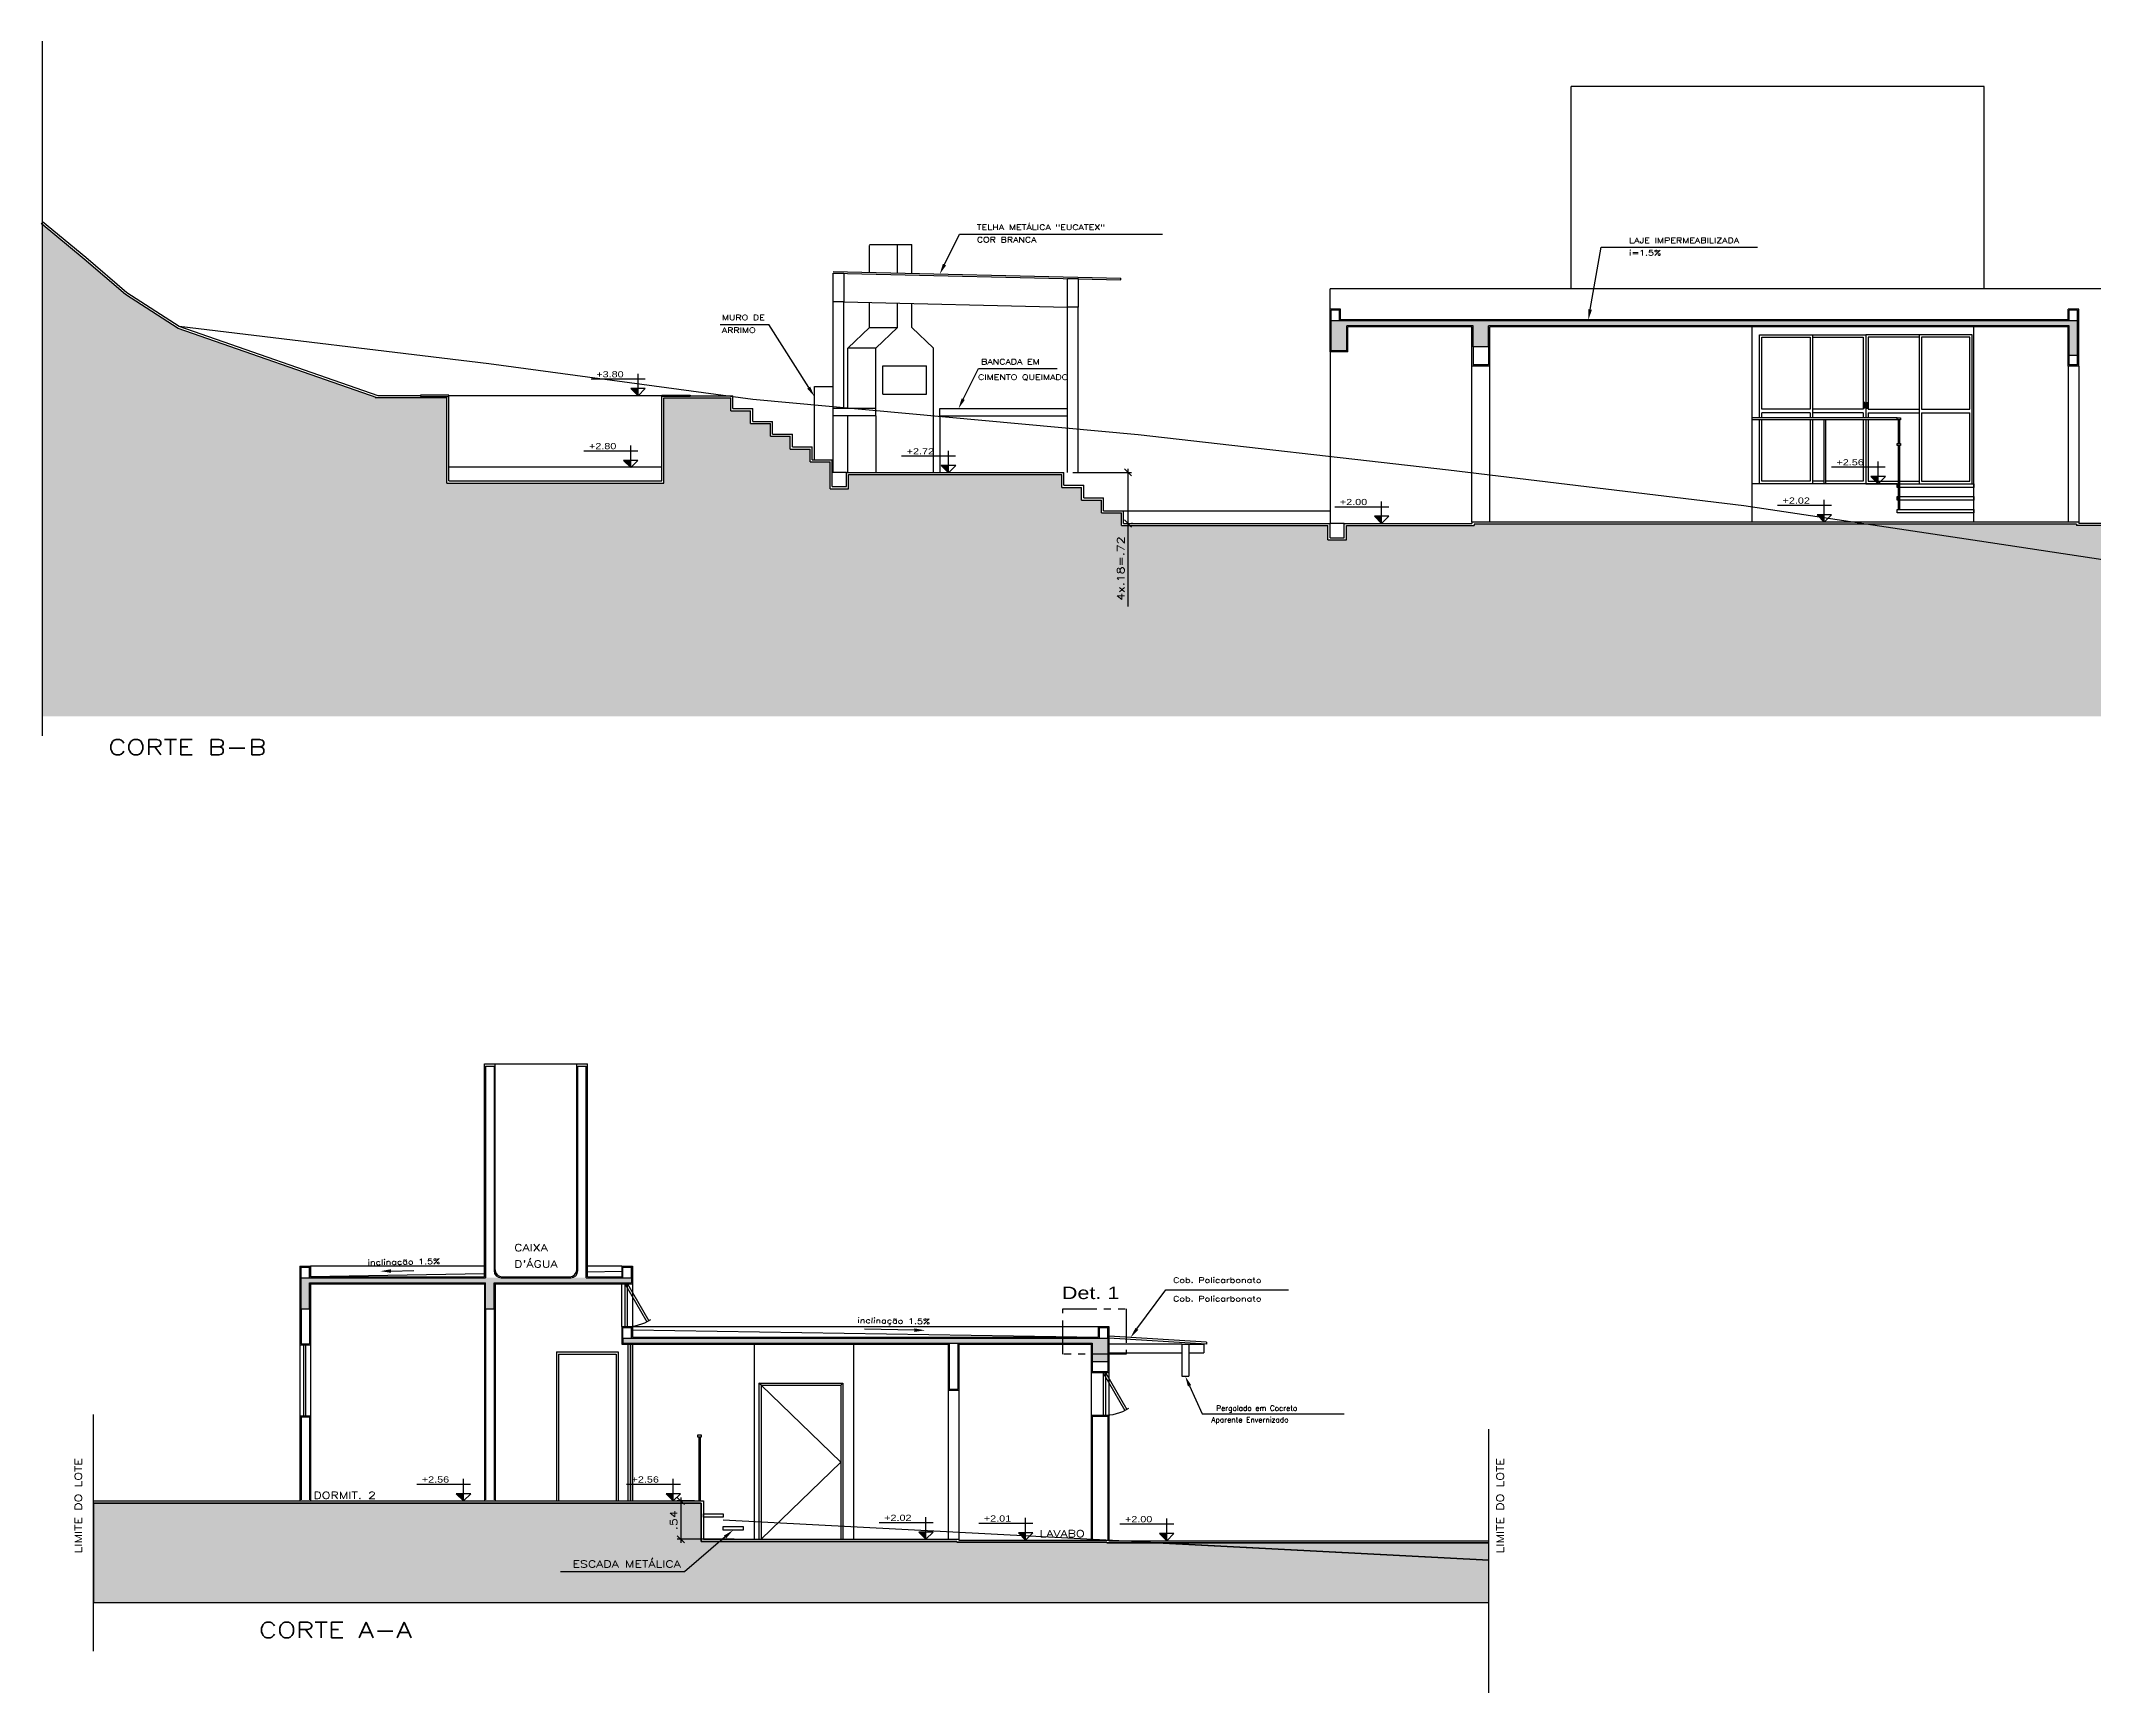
# Model space of a CAD drawing. Extents: x 285 to 405, y 94 to 191.
# Drawn here: x 361.72 to 390.66, y 167.93 to 191.21 of the extents above; entities that cross this region are included whole.
import ezdxf

# ---------------------------------------------------------------- set-up
doc = ezdxf.new("R2010")
doc.units = 0
doc.linetypes.add('HIDDEN', pattern=[9.525, 6.35, -3.175])
doc.linetypes.add('PHANTOM2', pattern=[31.75, 15.875, -3.175, 3.175, -3.175, 3.175, -3.175])
doc.layers.get('0').update_dxf_attribs({"linetype": 'CONTINUOUS'})
doc.layers.get('DEFPOINTS').update_dxf_attribs({"linetype": 'CONTINUOUS'})
for name, color, linetype in [('01', 1, 'CONTINUOUS'), ('A-ALVENA', 4, 'CONTINUOUS'), ('A-CURVA', 11, 'CONTINUOUS'), ('A-LINE-10', 1, 'CONTINUOUS'), ('A-LINE-20', 2, 'CONTINUOUS'), ('A-LINE-50', 5, 'CONTINUOUS'), ('A-REVEST', 25, 'CONTINUOUS'), ('C-LINE-10', 1, 'CONTINUOUS'), ('C-VIGA', 5, 'CONTINUOUS'), ('COTAS', 3, 'CONTINUOUS'), ('G-HAT-10', 101, 'CONTINUOUS'), ('G-HAT-20', 232, 'CONTINUOUS'), ('T-TEXT-20', 2, 'CONTINUOUS'), ('T-TEXT-30', 3, 'CONTINUOUS'), ('T-TEXT-50', 5, 'CONTINUOUS'), ('T-TEXT-60', 6, 'CONTINUOUS')]:
    doc.layers.add(name, color=color, linetype=linetype)
doc.styles.add('50-175', font='romans.shx', dxfattribs={"width": 1.3, "height": 0.21875})
doc.styles.add('50-60', font='romans.shx', dxfattribs={"height": 0.075})
doc.styles.add('50-80', font='romans.shx', dxfattribs={"width": 1.3, "height": 0.1})
doc.styles.add('50-EIXOS', font='', dxfattribs={"width": 1.3, "height": 0.175})
doc.styles.add('80', font='BRASIL.SHX', dxfattribs={"width": 1.3, "height": 0.0875})
doc.styles.get('50-EIXOS').set_extended_font_data('Bodoni Bd BT')
doc.dimstyles.new('50-80', dxfattribs={"dimscale": 0.5, "dimtxt": 1, "dimasz": 0.2, "dimexe": 0.1, "dimexo": 0.25, "dimgap": 0.1, "dimtad": 1, "dimdec": 1, "dimlfac": 100, "dimzin": 13, "dimdsep": 46, "dimtxsty": '50-80', "dimblk1": 'OBLIQUE', "dimblk2": 'OBLIQUE', "dimsah": 1, "dimcen": 0.2, "dimdle": 0.1, "dimclrd": 150, "dimclre": 1, "dimclrt": 256, "dimadec": 0, "dimazin": 0, "dimtfac": 1, "dimtdec": 4, "dimtmove": 2, "dimatfit": 3, "dimldrblk": 'OBLIQUE', "dimfxl": 1, "dimtolj": 1, "dimtzin": 0, "dimarcsym": 0})

# ---------------------------------------------------------------- blocks, each defined once
blk = doc.blocks.new('NIVEL-C')
at = {"color": 1}
for p, q in [((0, 0), (0, 0.312)), ((-0.102, 0.102), (0.102, 0.102)), ((0, 0), (-0.102, 0.102)), ((-0.1, 0.233), (0.659, 0.233)), ((0, 0), (0.102, 0.102))]:
    blk.add_line(p, q, dxfattribs=at)
blk.add_solid([(0, 0.102), (0, 0), (0, 0.102), (0.102, 0.102)], dxfattribs=at)
at = {"color": 2, "style": '80', "width": 1.3}
blk.add_attdef('NIVEL', (0.1, 0.259), '', height=0.0875, dxfattribs=at)
blk = doc.blocks.new('_OBLIQUE')
at = {"color": 0, "linetype": 'ByBlock'}
blk.add_line((-0.5, -0.5), (0.5, 0.5), dxfattribs=at)
blk = doc.blocks.new('*D16')
at = {"layer": 'COTAS', "color": 1, "lineweight": -2}
for p, q in [((370.923, 170.634), (370.68, 170.634)), ((371.483, 170.094), (370.68, 170.094))]:
    blk.add_line(p, q, dxfattribs=at)
at = {"layer": 'COTAS', "color": 150, "lineweight": -2}
blk.add_line((370.73, 170.684), (370.73, 170.044), dxfattribs=at)
at = {"layer": 'DEFPOINTS', "color": 0}
for p in [(371.048, 170.634), (370.73, 170.094), (371.608, 170.094)]:
    blk.add_point(p, dxfattribs=at)
at = {"layer": 'COTAS', "color": 150, "lineweight": -2, "xscale": 0.1, "yscale": 0.1, "zscale": 0.1}
for p, rotation in [((370.73, 170.634), 90), ((370.73, 170.094), 270)]:
    blk.add_blockref('_OBLIQUE', p, dxfattribs=dict(at, rotation=rotation))
at = {"layer": 'COTAS', "insert": (370.63, 170.364), "char_height": 0.1, "attachment_point": 5, "rotation": 90, "style": '50-80'}
blk.add_mtext('\\A1;.54', dxfattribs=at)
blk = doc.blocks.new('*D17')
at = {"layer": 'COTAS', "color": 1, "lineweight": -2}
for p, q in [((376.253, 185.13), (377.08, 185.13)), ((377.093, 184.41), (377.08, 184.41))]:
    blk.add_line(p, q, dxfattribs=at)
at = {"layer": 'COTAS', "color": 150, "lineweight": -2}
for p, q in [((377.03, 185.18), (377.03, 184.41)), ((377.03, 184.41), (377.03, 183.238))]:
    blk.add_line(p, q, dxfattribs=at)
at = {"layer": 'DEFPOINTS', "color": 0}
for p in [(376.128, 185.13), (376.968, 184.41), (377.03, 184.41)]:
    blk.add_point(p, dxfattribs=at)
at = {"layer": 'COTAS', "color": 150, "lineweight": -2, "xscale": 0.1, "yscale": 0.1, "zscale": 0.1}
for p, rotation in [((377.03, 185.13), 90), ((377.03, 184.41), 270)]:
    blk.add_blockref('_OBLIQUE', p, dxfattribs=dict(at, rotation=rotation))
at = {"layer": 'COTAS', "insert": (376.93, 183.774), "char_height": 0.1, "attachment_point": 5, "rotation": 90, "style": '50-80'}
blk.add_mtext('\\A1;4x.18=.72', dxfattribs=at)

msp = doc.modelspace()

# ---------------------------------------------------------------- hatches: boundary and pattern name
at = {"layer": 'G-HAT-10'}
h = msp.add_hatch(color=256, dxfattribs=at)
h.paths.add_polyline_path([(390.2934, 187.1946), (390.2934, 186.7796), (390.4134, 186.7796), (390.4134, 187.2646), (386.1786, 187.2646), (386.4279, 187.1946)])
h.paths.add_polyline_path([(386.4279, 187.1946), (386.1786, 187.2646), (379.8934, 187.2646), (379.8934, 186.8446), (380.1134, 186.8446), (380.1134, 187.1946), (381.8934, 187.1946), (381.8934, 186.8996), (382.1134, 186.8996), (382.1134, 187.1946)])
for points in [[(365.4981, 173.7088), (367.9781, 173.7088), (367.9781, 173.3438), (368.0981, 173.3438), (368.0981, 173.7088), (370.0331, 173.7088), (370.0331, 173.7788), (365.3781, 173.7788), (365.3781, 173.3438), (365.4981, 173.3438)], [(376.7481, 172.9288), (369.9131, 172.9288), (369.9131, 172.8588), (376.5281, 172.8588), (376.5281, 172.5988), (376.7481, 172.5988)]]:
    msp.add_hatch(color=256, dxfattribs=at).paths.add_polyline_path(points)
at = {"layer": 'G-HAT-20'}
h = msp.add_hatch(color=256, dxfattribs=at)
h.paths.add_polyline_path([(389.0324, 184.1596), (387.4385, 184.3996), (381.9084, 184.3996), (381.9084, 184.3796), (380.1084, 184.3796), (380.1084, 184.1796), (379.8484, 184.1796), (379.8484, 184.3796), (376.9384, 184.3796), (376.9384, 184.5596), (376.6584, 184.5596), (376.6584, 184.7396), (376.3784, 184.7396), (376.3784, 184.9196), (376.0984, 184.9196), (376.0984, 185.0996), (373.093, 185.0996), (373.093, 184.8996), (372.833, 184.8996), (372.833, 185.2796), (372.553, 185.2796), (372.553, 185.4596), (372.273, 185.4596), (372.273, 185.6396), (371.993, 185.6396), (371.993, 185.8196), (371.713, 185.8196), (371.713, 185.9996), (371.433, 185.9996), (371.433, 186.1796), (370.493, 186.1796), (370.493, 184.9796), (367.433, 184.9796), (367.433, 186.1796), (366.4579, 186.1796), (363.6481, 187.1597), (362.9058, 187.6355), (362.3244, 188.1366), (361.7342, 188.6208), (361.7342, 181.6937), (405.2996, 181.6937), (405.2996, 182.0989), (400.9217, 182.3796), (395.9184, 182.3796), (395.9184, 183.0156), (395.1228, 183.1596), (392.3494, 183.6596)])
h.paths.add_polyline_path([(395.9184, 184.3796), (390.3984, 184.3796), (390.3984, 184.3996), (387.4385, 184.3996), (389.0324, 184.1596), (392.3494, 183.6596), (395.1228, 183.1596), (395.9184, 183.0156)], flags=17)
h.paths.add_polyline_path([(376.855, 183.2627), (376.855, 184.2846), (377.005, 184.2846), (377.005, 183.2627)], flags=24)
h = msp.add_hatch(color=256, dxfattribs=at)
h.paths.add_polyline_path([(362.4523, 170.6038), (362.4523, 169.2012), (382.114, 169.2012), (382.114, 169.7988), (377.4369, 170.0438), (376.7331, 170.0438), (376.7331, 170.0538), (374.6181, 170.0538), (374.6181, 170.0638), (371.0181, 170.0638), (371.0181, 170.6038)])
h.paths.add_polyline_path([(377.4369, 170.0438), (382.114, 169.7988), (382.114, 170.0438)])

# ---------------------------------------------------------------- linework, layer by layer
at = {"color": 1}
for p, q in [((374.4457, 188.0591), (374.6592, 188.4884)), ((374.6592, 188.4884), (377.5185, 188.4884)), ((383.5448, 187.4273), (383.698, 188.3031)), ((383.698, 188.3031), (385.9034, 188.3031)), ((371.2867, 187.2135), (371.9701, 187.2135)), ((374.7103, 186.1639), (374.9238, 186.5932)), ((374.9238, 186.5932), (376.0327, 186.5932))]:
    msp.add_line(p, q, dxfattribs=at)
for points in [[(374.4681, 188.0479), (374.4233, 188.0702), (374.3789, 187.9248)], [(383.5695, 187.423), (383.5202, 187.4316), (383.519, 187.2796)], [(374.7327, 186.1527), (374.6879, 186.175), (374.6435, 186.0296)]]:
    msp.add_solid(points, dxfattribs=at)
at = {"layer": '01', "color": 2}
for p, q in [((387.395, 186.1143), (387.395, 186.0343)), ((387.415, 186.1143), (387.395, 186.1143)), ((387.415, 186.1143), (387.415, 186.0343)), ((387.4323, 186.1143), (387.4523, 186.1143)), ((387.4323, 186.1143), (387.4323, 186.0343)), ((387.4523, 186.1143), (387.4523, 186.0343)), ((387.415, 186.0343), (387.395, 186.0343)), ((387.4323, 186.0343), (387.4523, 186.0343))]:
    msp.add_line(p, q, dxfattribs=at)
at = {"layer": '01'}
for p, q in [((386.6434, 186.0196), (385.9634, 186.0196)), ((386.6434, 185.9696), (385.9634, 185.9696)), ((387.3934, 186.0196), (386.6784, 186.0196)), ((387.3934, 185.9696), (386.6784, 185.9696)), ((387.4634, 186.0196), (388.1784, 186.0196)), ((387.4634, 185.9696), (388.1784, 185.9696)), ((388.2134, 186.0196), (388.8934, 186.0196)), ((388.2134, 185.9696), (388.8934, 185.9696))]:
    msp.add_line(p, q, dxfattribs=at)
for points in [[(385.9284, 185.8996), (385.9284, 187.0696), (386.6784, 187.0696), (386.6784, 185.8996)], [(385.9634, 186.0196), (385.9634, 187.0346), (386.6434, 187.0346), (386.6434, 186.0196)], [(386.6434, 187.0696), (387.4284, 187.0696), (387.4284, 185.8996)], [(386.6784, 187.0346), (387.3934, 187.0346), (387.3934, 186.0196)], [(388.2134, 187.0696), (387.4284, 187.0696), (387.4284, 185.8996)], [(388.1784, 187.0346), (387.4634, 187.0346), (387.4634, 186.0196)], [(388.8934, 186.0196), (388.8934, 187.0346), (388.2134, 187.0346), (388.2134, 186.0196)], [(386.6784, 185.8696), (386.6784, 184.9696), (385.9284, 184.9696), (385.9284, 185.8696)], [(385.9634, 185.8996), (385.9634, 185.9696)], [(386.6434, 185.8696), (386.6434, 185.0046), (385.9634, 185.0046), (385.9634, 185.8696)], [(386.6434, 185.9696), (386.6434, 185.8996)], [(387.4284, 185.8696), (387.4284, 184.9696), (386.6434, 184.9696)], [(387.3934, 185.8696), (387.3934, 185.0046), (386.8584, 185.0046)], [(387.3934, 185.9696), (387.3934, 185.8996)], [(387.4284, 185.8696), (387.4284, 184.9696), (387.8834, 184.9696)], [(387.4634, 185.9696), (387.4634, 185.8996)], [(387.4634, 185.8696), (387.4634, 185.0046), (387.8834, 185.0046)], [(388.2134, 185.9696), (388.2134, 185.0046), (388.8934, 185.0046), (388.8934, 185.9696)], [(386.8384, 185.0046), (386.6784, 185.0046)], [(387.9034, 185.0046), (388.1784, 185.0046)], [(387.9034, 184.9696), (388.2134, 184.9696)]]:
    msp.add_lwpolyline(points, dxfattribs=at)
msp.add_lwpolyline([(388.9284, 187.0696), (388.1784, 187.0696), (388.1784, 184.9696), (388.9284, 184.9696)], close=True, dxfattribs=at)
at = {"layer": 'A-ALVENA'}
for p, q in [((379.8934, 187.2646), (379.8934, 187.4146)), ((380.0134, 187.4146), (379.8934, 187.4146)), ((380.0134, 187.2646), (380.0134, 187.4146)), ((390.2934, 187.2646), (390.2934, 187.4146)), ((390.4134, 187.4146), (390.2934, 187.4146)), ((390.4134, 187.2646), (390.4134, 187.4146)), ((381.8934, 186.8996), (381.8934, 186.6446)), ((382.1134, 186.8996), (382.1134, 186.6446)), ((390.2934, 186.6446), (390.2934, 186.7796)), ((390.4134, 186.6446), (390.4134, 186.7796)), ((382.1134, 186.6446), (381.8934, 186.6446)), ((390.4134, 186.6446), (390.2934, 186.6446)), ((365.3781, 173.7788), (365.3781, 173.9288)), ((365.3781, 173.9288), (365.4981, 173.9288)), ((365.4981, 173.7788), (365.4981, 173.9288)), ((369.9131, 173.7788), (369.9131, 173.9288)), ((369.9131, 173.9288), (370.0331, 173.9288)), ((370.0331, 173.7788), (370.0331, 173.9288)), ((365.3781, 173.3438), (365.3781, 172.8488)), ((365.4981, 173.3438), (365.4981, 172.8488)), ((367.9781, 173.3438), (367.9781, 170.6488)), ((368.0981, 173.3438), (368.0981, 170.6488)), ((369.9131, 172.9288), (369.9131, 173.0788)), ((369.9131, 173.0788), (370.0331, 173.0788)), ((370.0331, 172.9288), (370.0331, 173.0788)), ((376.6281, 172.9288), (376.6281, 173.0788)), ((376.6281, 173.0788), (376.7481, 173.0788)), ((376.7481, 172.9288), (376.7481, 173.0788)), ((365.3781, 172.8488), (365.4981, 172.8488)), ((374.5131, 172.8588), (374.5131, 172.2088)), ((374.6331, 172.8588), (374.6331, 172.2088)), ((376.5281, 172.5988), (376.5281, 172.4588)), ((376.7481, 172.5988), (376.7481, 172.4588)), ((374.5131, 172.2088), (374.6331, 172.2088)), ((376.5281, 172.4588), (376.7481, 172.4588)), ((365.3781, 171.8188), (365.3781, 170.6488)), ((365.3781, 171.8188), (365.4981, 171.8188)), ((365.4981, 171.8188), (365.4981, 170.6488)), ((376.5281, 171.8288), (376.7481, 171.8288)), ((376.5281, 171.8288), (376.5281, 170.0838)), ((376.7481, 171.8288), (376.7481, 170.0838))]:
    msp.add_line(p, q, dxfattribs=at)
at = {"layer": 'A-CURVA'}
msp.add_line((382.114, 169.7988), (371.3281, 170.3638), dxfattribs=at)
msp.add_lwpolyline([(402.5441, 182.1596), (397.8861, 182.6596), (395.1228, 183.1596), (392.3494, 183.6596), (389.0324, 184.1596), (385.7117, 184.6596), (381.5502, 185.1596), (377.1772, 185.6596), (371.743, 186.1596), (368.0241, 186.6596), (363.6613, 187.1869)], dxfattribs=at)
at = {"layer": 'A-LINE-10'}
for p, q in [((361.7342, 181.4182), (361.7342, 191.2092)), ((373.3886, 188.3444), (373.9846, 188.3444)), ((373.3886, 187.9477), (373.3886, 188.3303)), ((373.7846, 187.9385), (373.7846, 188.3444)), ((373.9846, 187.9339), (373.9846, 188.3444)), ((372.878, 186.3389), (372.8776, 187.5361)), ((373.0276, 187.5361), (372.8777, 187.5395)), ((373.0281, 186.0413), (373.0276, 187.5361)), ((373.0276, 187.5361), (376.1784, 187.4597)), ((373.3886, 187.1722), (373.3886, 187.5273)), ((373.7846, 187.1722), (373.7846, 187.5177)), ((373.9846, 187.1722), (373.9846, 187.5129)), ((376.1784, 185.1296), (376.1784, 187.4597)), ((376.3186, 187.4597), (376.1784, 187.4597)), ((376.3284, 185.1296), (376.3284, 187.4597)), ((373.082, 186.8812), (373.3886, 187.1722)), ((373.3886, 187.1722), (373.7846, 187.1722)), ((373.478, 186.8812), (373.7846, 187.1722)), ((374.2912, 186.8812), (373.9846, 187.1722)), ((373.478, 186.8812), (373.082, 186.8812)), ((373.082, 186.0296), (373.082, 186.8812)), ((373.478, 186.0296), (373.478, 186.8812)), ((374.2912, 185.1296), (374.2912, 186.8812)), ((373.578, 186.6305), (374.1912, 186.6305)), ((373.578, 186.2305), (373.578, 186.6305)), ((374.1912, 186.2305), (374.1912, 186.6305)), ((390.2784, 186.6296), (390.2784, 184.4296)), ((390.4284, 186.6296), (390.4284, 184.4296)), ((370.463, 186.2096), (367.463, 186.2096)), ((373.578, 186.2305), (374.1912, 186.2305)), ((373.478, 186.0296), (372.878, 186.0296)), ((373.478, 185.9296), (372.878, 185.9296)), ((373.082, 185.1296), (373.082, 185.9296)), ((373.478, 185.9296), (373.478, 186.0296)), ((373.478, 185.9296), (373.478, 185.1296)), ((374.3784, 186.0296), (376.1784, 186.0296)), ((374.3784, 185.9296), (374.3784, 186.0296)), ((374.3784, 185.9296), (376.1784, 185.9296)), ((374.3784, 185.9296), (374.3784, 185.1296)), ((373.063, 185.1296), (372.863, 185.1296)), ((376.9684, 184.5896), (379.8784, 184.5896)), ((380.0784, 184.4096), (379.8784, 184.4096)), ((368.1131, 176.7938), (369.2631, 176.7938)), ((367.9631, 173.9438), (365.5131, 173.9438)), ((369.8981, 173.9438), (369.4131, 173.9438)), ((367.9631, 173.8357), (365.5131, 173.7938)), ((369.8981, 173.8688), (369.4131, 173.8605)), ((369.8981, 173.0938), (369.8981, 173.6938)), ((369.9781, 173.6938), (369.9521, 173.6788)), ((369.9521, 173.6788), (370.2517, 173.1598)), ((369.9781, 173.6938), (370.2781, 173.1742)), ((370.0481, 173.6938), (370.0481, 173.0938)), ((369.8981, 173.0938), (376.6131, 173.0938)), ((370.2781, 173.1742), (370.2517, 173.1598)), ((365.3631, 172.8338), (365.3631, 171.8338)), ((365.5131, 172.8338), (365.5131, 171.8338)), ((370.0481, 173.0438), (376.6131, 172.9438)), ((371.7631, 172.8438), (371.7631, 170.0938)), ((373.1631, 172.8438), (373.1631, 170.0938)), ((378.1381, 172.8438), (376.7631, 172.9279)), ((377.7881, 172.8438), (376.7631, 172.8438)), ((378.1399, 172.8737), (376.7649, 172.9578)), ((377.8881, 172.8438), (378.0981, 172.8438)), ((378.0981, 172.8438), (378.0981, 172.7238)), ((378.1399, 172.8737), (378.1381, 172.8438)), ((368.9775, 172.7338), (368.9775, 170.6338)), ((368.9775, 172.7338), (369.8475, 172.7338)), ((369.0075, 172.7038), (369.0075, 170.6338)), ((369.0075, 172.7038), (369.8175, 172.7038)), ((369.8175, 172.7038), (369.8175, 170.6338)), ((369.8475, 172.7338), (369.8475, 170.6338)), ((376.7631, 172.7238), (377.7881, 172.7238)), ((377.8881, 172.7238), (378.0981, 172.7238)), ((371.8306, 172.2938), (371.8306, 170.0938)), ((371.8306, 172.2938), (373.0146, 172.2938)), ((371.8606, 172.2638), (371.8306, 172.2938)), ((371.8606, 172.2638), (371.8606, 170.0938)), ((371.8606, 172.2638), (372.9846, 172.2638)), ((372.9846, 172.2638), (373.0146, 172.2938)), ((372.9846, 172.2638), (372.9846, 170.0938)), ((373.0146, 172.2938), (373.0146, 170.0938)), ((376.5131, 172.4438), (376.5131, 171.8438)), ((376.7131, 172.4438), (376.6871, 172.4288)), ((376.6871, 172.4288), (376.9867, 171.9098)), ((376.7131, 172.4438), (377.0131, 171.9242)), ((376.7631, 172.4438), (376.7631, 171.8438)), ((374.4981, 172.1938), (374.4981, 170.0938)), ((374.6481, 172.1938), (374.6481, 170.0938)), ((377.0131, 171.9242), (376.9867, 171.9098)), ((362.4523, 168.5165), (362.4523, 171.8504)), ((382.114, 167.9286), (382.114, 171.6454))]:
    msp.add_line(p, q, dxfattribs=at)
at = {"layer": 'A-LINE-10', "color": 1}
for p, q in [((372.5328, 186.325), (371.9701, 187.2135)), ((366.6458, 173.8749), (366.9657, 173.8804)), ((377.158, 173.0598), (377.5659, 173.6104)), ((377.5659, 173.6104), (379.2947, 173.6104)), ((374.0216, 173.0416), (373.3198, 173.0536)), ((377.8991, 172.2568), (378.0757, 171.8603)), ((378.0757, 171.8603), (378.2262, 171.8603)), ((378.2262, 171.8603), (380.08, 171.8603)), ((371.3539, 170.1265), (370.7801, 169.6375)), ((370.7801, 169.6375), (369.0339, 169.6375))]:
    msp.add_line(p, q, dxfattribs=at)
at = {"layer": 'A-LINE-10', "linetype": 'HIDDEN'}
for p, q in [((371.8606, 172.2638), (372.9846, 171.1788)), ((372.9846, 171.1788), (371.8606, 170.0938))]:
    msp.add_line(p, q, dxfattribs=at)
at = {"layer": 'A-LINE-10'}
for points in [[(371.0181, 170.0638), (371.0181, 170.6038), (362.4523, 170.6038), (362.4523, 169.2012), (382.114, 169.2012), (382.114, 169.7988), (377.4369, 170.0438), (376.7331, 170.0438), (376.7331, 170.0538), (374.6181, 170.0538), (374.6181, 170.0638)], [(382.114, 170.0438), (377.4369, 170.0438), (382.114, 169.7988)]]:
    msp.add_lwpolyline(points, close=True, dxfattribs=at)
for centre in [(369.9781, 173.6938), (376.7131, 172.4438)]:
    msp.add_arc(centre, 0.6, 267.13402, 303.16864, dxfattribs=at)
at = {"layer": 'A-LINE-10', "color": 1}
for points in [[(372.5539, 186.3383), (372.5117, 186.3116), (372.613, 186.1982)], [(366.6462, 173.8499), (366.6453, 173.8999), (366.4958, 173.8723)], [(377.1781, 173.0449), (377.138, 173.0747), (377.0688, 172.9392)], [(374.0212, 173.0166), (374.022, 173.0666), (374.1716, 173.039)], [(377.8763, 172.2466), (377.9219, 172.267), (377.8381, 172.3938)], [(371.3377, 170.1455), (371.3701, 170.1075), (371.4681, 170.2238)]]:
    msp.add_solid(points, dxfattribs=at)
at = {"layer": 'A-LINE-20', "ltscale": 0.0005}
for p, q in [((383.2784, 187.7196), (383.2784, 190.5696)), ((389.0984, 190.5696), (383.2784, 190.5696)), ((389.0984, 187.7196), (389.0984, 190.5696)), ((369.9881, 170.6338), (369.9881, 172.8438)), ((370.0181, 172.8438), (370.0181, 170.6338)), ((370.0481, 172.8438), (370.0481, 170.6338)), ((370.0481, 170.6338), (370.0481, 172.8438))]:
    msp.add_line(p, q, dxfattribs=at)
at = {"layer": 'A-LINE-20'}
for p, q in [((372.8776, 187.9396), (376.9284, 187.8456)), ((372.878, 187.9596), (376.9284, 187.8657)), ((376.9284, 187.8456), (376.9284, 187.8657)), ((385.8284, 184.4296), (385.8284, 187.1796)), ((388.9484, 184.4296), (388.9484, 187.1796)), ((387.8684, 185.8996), (385.8284, 185.8996)), ((387.8684, 185.8696), (385.8284, 185.8696)), ((386.8384, 185.8696), (386.8384, 184.9696)), ((386.8584, 185.8696), (386.8584, 184.9696)), ((387.8834, 185.8696), (387.8834, 185.5396)), ((387.9034, 185.8696), (387.9034, 185.5396)), ((387.8834, 185.5096), (387.8834, 184.6096)), ((387.8834, 185.5096), (387.8834, 184.9696)), ((387.9034, 185.5096), (387.9034, 184.6096)), ((387.9034, 185.5096), (387.9034, 184.9696)), ((387.8684, 184.9696), (385.8284, 184.9696)), ((369.9481, 173.0938), (369.9481, 173.6938)), ((369.9781, 173.0938), (369.9781, 173.6938)), ((365.4131, 172.8338), (365.4131, 171.8338)), ((365.4431, 172.8338), (365.4431, 171.8338)), ((376.6831, 172.4438), (376.6831, 171.8438)), ((376.7131, 172.4438), (376.7131, 171.8438)), ((370.9831, 171.5338), (370.9831, 170.6338)), ((371.0031, 171.5338), (371.0031, 170.6338))]:
    msp.add_line(p, q, dxfattribs=at)
at = {"layer": 'A-LINE-20', "color": 3}
for p in [(394.5984, 187.7196), (379.8784, 187.4296)]:
    msp.add_line(p, (379.8784, 187.7196), dxfattribs=at)
at = {"layer": 'A-LINE-20'}
for points in [[(367.463, 186.2196), (367.063, 186.2196), (367.063, 186.1996), (367.463, 186.1996)], [(370.463, 186.2196), (370.863, 186.2196), (370.863, 186.1996), (370.463, 186.1996)], [(387.8684, 185.8996), (387.9184, 185.8996), (387.9184, 185.8696), (387.8684, 185.8696)], [(387.8684, 185.5396), (387.9184, 185.5396), (387.9184, 185.5096), (387.8684, 185.5096)], [(387.8684, 184.6096), (388.9484, 184.6096), (388.9484, 184.5596), (387.8684, 184.5596)], [(370.9681, 171.5638), (371.0181, 171.5638), (371.0181, 171.5338), (370.9681, 171.5338)], [(371.0481, 170.4538), (371.3281, 170.4538), (371.3281, 170.4038), (371.0481, 170.4038)], [(371.3281, 170.2738), (371.6081, 170.2738), (371.6081, 170.2238), (371.3281, 170.2238)]]:
    msp.add_lwpolyline(points, close=True, dxfattribs=at)
for points in [[(387.8834, 184.9196), (387.8684, 184.9196), (387.8684, 184.9696), (387.8834, 184.9696)], [(387.9034, 184.9696), (388.9484, 184.9696), (388.9484, 184.9196), (387.9034, 184.9196)], [(387.8834, 184.7396), (387.8684, 184.7396), (387.8684, 184.7896), (387.8834, 184.7896)], [(387.9034, 184.7896), (388.9484, 184.7896), (388.9484, 184.7396), (387.9034, 184.7396)]]:
    msp.add_lwpolyline(points, dxfattribs=at)
at = {"layer": 'A-LINE-50'}
for p, q in [((367.433, 186.1796), (366.4214, 186.1796)), ((367.433, 184.9796), (367.433, 186.1796)), ((370.493, 186.1796), (371.433, 186.1796)), ((370.493, 184.9796), (370.493, 186.1796)), ((371.433, 185.9996), (371.433, 186.1796)), ((372.613, 185.3096), (372.613, 186.3389)), ((372.613, 186.3389), (372.878, 186.3389)), ((372.878, 185.1296), (372.878, 186.3389)), ((371.433, 185.9996), (371.713, 185.9996)), ((371.713, 185.8196), (371.713, 185.9996)), ((371.713, 185.8196), (371.993, 185.8196)), ((371.993, 185.6396), (371.993, 185.8196)), ((371.993, 185.6396), (372.273, 185.6396)), ((372.273, 185.4596), (372.273, 185.6396)), ((372.273, 185.4596), (372.553, 185.4596)), ((372.553, 185.2796), (372.553, 185.4596)), ((372.553, 185.2796), (372.833, 185.2796)), ((372.833, 184.8996), (372.833, 185.2796)), ((367.433, 184.9796), (370.493, 184.9796)), ((373.093, 185.0996), (376.0984, 185.0996)), ((373.093, 184.8996), (373.093, 185.0996)), ((376.0984, 184.9196), (376.0984, 185.0996)), ((372.833, 184.8996), (373.093, 184.8996)), ((376.0984, 184.9196), (376.3784, 184.9196)), ((376.3784, 184.7396), (376.3784, 184.9196)), ((376.3784, 184.7396), (376.6584, 184.7396)), ((376.6584, 184.5596), (376.6584, 184.7396)), ((376.6584, 184.5596), (376.9384, 184.5596)), ((376.9384, 184.3796), (376.9384, 184.5596)), ((376.9384, 184.3796), (379.8484, 184.3796)), ((379.8484, 184.1796), (379.8484, 184.3796)), ((380.1084, 184.1796), (380.1084, 184.3796)), ((380.1084, 184.3796), (381.9084, 184.3796)), ((390.3984, 184.3996), (381.9084, 184.3996)), ((381.9084, 184.3996), (381.9084, 184.3796)), ((390.3984, 184.3996), (390.3984, 184.3796)), ((395.9184, 184.3796), (390.3984, 184.3796)), ((379.8484, 184.1796), (380.1084, 184.1796)), ((377.7881, 172.8438), (377.7881, 172.3938)), ((377.7881, 172.8438), (377.8881, 172.8438)), ((377.8881, 172.8438), (377.8881, 172.3938)), ((377.7881, 172.3938), (377.8881, 172.3938)), ((362.4523, 170.6038), (371.0181, 170.6038)), ((371.0181, 170.6038), (371.0181, 170.0638)), ((371.0181, 170.0638), (374.6181, 170.0638)), ((374.6181, 170.0638), (374.6181, 170.0538)), ((374.6181, 170.0538), (376.7331, 170.0538)), ((376.7331, 170.0538), (376.7331, 170.0438)), ((376.7331, 170.0438), (382.114, 170.0438))]:
    msp.add_line(p, q, dxfattribs=at)
msp.add_lwpolyline([(366.4531, 186.1812), (363.6481, 187.1597), (362.9058, 187.6355), (362.3244, 188.1366), (361.7152, 188.6364)], dxfattribs=at)
at = {"layer": 'A-LINE-50', "linetype": 'PHANTOM2', "ltscale": 0.03}
msp.add_lwpolyline([(376.1147, 173.3396), (377.0059, 173.3396), (377.0059, 172.7033), (376.1147, 172.7033)], close=True, dxfattribs=at)
at = {"layer": 'A-REVEST'}
for p, q in [((379.8784, 186.8296), (379.8784, 187.4296)), ((380.0284, 187.4296), (379.8784, 187.4296)), ((380.0284, 187.2796), (380.0284, 187.4296)), ((390.2784, 187.2796), (380.0284, 187.2796)), ((390.4284, 187.4296), (390.2784, 187.4296)), ((390.2784, 187.2796), (390.2784, 187.4296)), ((390.4284, 186.6296), (390.4284, 187.4296)), ((381.8784, 187.1796), (380.1284, 187.1796)), ((381.8784, 186.6296), (381.8784, 187.1796)), ((382.1284, 186.6296), (382.1284, 187.1796)), ((390.2784, 187.1796), (382.1284, 187.1796)), ((390.2784, 186.6296), (390.2784, 187.1796)), ((380.1284, 186.8296), (379.8784, 186.8296)), ((382.1284, 186.6296), (381.8784, 186.6296)), ((390.4284, 186.6296), (390.2784, 186.6296)), ((367.063, 186.2096), (366.463, 186.2096)), ((367.463, 185.0096), (367.463, 186.2096)), ((370.463, 185.0096), (370.463, 186.1996)), ((370.863, 186.2096), (371.463, 186.2096)), ((371.463, 186.0296), (371.463, 186.2096)), ((371.463, 186.0296), (371.743, 186.0296)), ((371.743, 185.8496), (371.743, 186.0296)), ((371.743, 185.8496), (372.023, 185.8496)), ((372.023, 185.6696), (372.023, 185.8496)), ((372.023, 185.6696), (372.303, 185.6696)), ((372.303, 185.4896), (372.303, 185.6696)), ((372.303, 185.4896), (372.583, 185.4896)), ((372.583, 185.3096), (372.583, 185.4896)), ((372.583, 185.3096), (372.863, 185.3096)), ((372.863, 184.9296), (372.863, 185.3096)), ((367.463, 185.2096), (370.463, 185.2096)), ((367.463, 185.0096), (370.463, 185.0096)), ((373.063, 185.1296), (376.1284, 185.1296)), ((373.063, 184.9296), (373.063, 185.1296)), ((376.1284, 184.9496), (376.1284, 185.1296)), ((376.1284, 184.9496), (376.4084, 184.9496)), ((376.4084, 184.7696), (376.4084, 184.9496)), ((372.863, 184.9296), (373.063, 184.9296)), ((376.4084, 184.7696), (376.6884, 184.7696)), ((376.6884, 184.5896), (376.6884, 184.7696)), ((376.6884, 184.5896), (376.9684, 184.5896)), ((376.9684, 184.4096), (376.9684, 184.5896)), ((376.9684, 184.4096), (379.8784, 184.4096)), ((379.8784, 184.2096), (379.8784, 184.4096)), ((380.0784, 184.2096), (380.0784, 184.4096)), ((380.0784, 184.4096), (381.8784, 184.4096)), ((390.4284, 184.4296), (381.8784, 184.4296)), ((381.8784, 184.4296), (381.8784, 184.4096)), ((390.4284, 184.4296), (390.4284, 184.4096)), ((398.7484, 184.4096), (390.4284, 184.4096)), ((379.8784, 184.2096), (380.0784, 184.2096)), ((367.9631, 173.7938), (367.9631, 176.7938)), ((367.9631, 176.7938), (368.1131, 176.7938)), ((368.1131, 173.8938), (368.1131, 176.7938)), ((369.2631, 173.8938), (369.2631, 176.7938)), ((369.2631, 176.7938), (369.4131, 176.7938)), ((369.4131, 173.7938), (369.4131, 176.7938)), ((365.3631, 173.9438), (365.3631, 172.8338)), ((365.3631, 173.9438), (365.5131, 173.9438)), ((365.5131, 173.9438), (365.5131, 173.7938)), ((369.8981, 173.9438), (369.8981, 173.7938)), ((369.8981, 173.9438), (370.0481, 173.9438)), ((370.0481, 173.9438), (370.0481, 173.6938)), ((365.5131, 173.7938), (367.9631, 173.7938)), ((365.5131, 173.6938), (367.9631, 173.6938)), ((365.5131, 173.6938), (365.5131, 172.8338)), ((367.9631, 173.6938), (367.9631, 170.6338)), ((368.1131, 173.6938), (368.1131, 170.6338)), ((368.1131, 173.6938), (370.0481, 173.6938)), ((368.2131, 173.7938), (369.1631, 173.7938)), ((369.4131, 173.7938), (369.8981, 173.7938)), ((369.8981, 173.0938), (369.8981, 172.8438)), ((370.0481, 173.0938), (370.0481, 172.9438)), ((376.6131, 173.0938), (376.6131, 172.9438)), ((376.6131, 173.0938), (376.7631, 173.0938)), ((376.7631, 173.0938), (376.7631, 172.4438)), ((365.3631, 172.8338), (365.5131, 172.8338)), ((369.8981, 172.8438), (374.4981, 172.8438)), ((369.8981, 172.8438), (370.0481, 172.8438)), ((370.0481, 172.9438), (376.6131, 172.9438)), ((374.4981, 172.8438), (374.4981, 172.1938)), ((374.6481, 172.8438), (374.6481, 172.1938)), ((374.6481, 172.8438), (376.5131, 172.8438)), ((376.5131, 172.8438), (376.5131, 172.4438)), ((376.5131, 172.4438), (376.7631, 172.4438)), ((374.4981, 172.1938), (374.6481, 172.1938)), ((365.3631, 171.8338), (365.3631, 170.6338)), ((365.3631, 171.8338), (365.5131, 171.8338)), ((365.5131, 171.8338), (365.5131, 170.6338)), ((376.5131, 171.8438), (376.7631, 171.8438)), ((376.5131, 171.8438), (376.5131, 170.0838)), ((376.7631, 171.8438), (376.7631, 170.0838)), ((362.4523, 170.6338), (371.0481, 170.6338)), ((371.0481, 170.6338), (371.0481, 170.0938)), ((371.0481, 170.0938), (374.6481, 170.0938)), ((374.6481, 170.0938), (374.6481, 170.0838)), ((374.6481, 170.0838), (376.7631, 170.0838)), ((376.7631, 170.0838), (376.7631, 170.0738)), ((376.7631, 170.0738), (382.114, 170.0738))]:
    msp.add_line(p, q, dxfattribs=at)
at = {"layer": 'A-REVEST', "ltscale": 0.0005}
msp.add_line((380.1284, 186.8296), (380.1284, 187.1796), dxfattribs=at)
at = {"layer": 'A-REVEST'}
msp.add_lwpolyline([(366.463, 186.2096), (363.6613, 187.1869), (362.9238, 187.6596), (362.3437, 188.1596), (361.7342, 188.6596)], dxfattribs=at)
for centre, start, end in [((368.2131, 173.8938), 180, 270), ((369.1631, 173.8938), 270, 0)]:
    msp.add_arc(centre, 0.1, start, end, dxfattribs=at)
at = {"layer": 'C-LINE-10'}
for p, q in [((379.8784, 186.8296), (379.8784, 184.4096)), ((381.8784, 184.4296), (381.8784, 186.6296)), ((382.1284, 184.4296), (382.1284, 186.6296))]:
    msp.add_line(p, q, dxfattribs=at)
at = {"layer": 'C-VIGA'}
for p, q in [((390.4134, 187.2646), (379.8934, 187.2646)), ((379.8934, 186.8446), (379.8934, 187.2646)), ((390.4134, 186.7796), (390.4134, 187.2646)), ((381.8934, 187.1946), (380.1134, 187.1946)), ((381.8934, 186.8996), (381.8934, 187.1946)), ((390.2934, 187.1946), (382.1134, 187.1946)), ((390.2934, 186.7796), (390.2934, 187.1946)), ((380.1134, 186.8446), (379.8934, 186.8446)), ((382.1134, 186.8996), (381.8934, 186.8996)), ((390.4134, 186.7796), (390.2934, 186.7796)), ((367.9781, 176.7638), (367.9781, 173.7788)), ((367.9781, 176.7638), (368.0981, 176.7638)), ((368.0981, 176.7638), (368.0981, 173.8788)), ((369.2781, 173.8788), (369.2781, 176.7638)), ((369.2781, 176.7638), (369.3981, 176.7638)), ((369.3981, 173.7788), (369.3981, 176.7638)), ((365.3781, 173.7788), (367.9781, 173.7788)), ((365.3781, 173.3438), (365.3781, 173.7788)), ((365.4981, 173.7088), (367.9781, 173.7088)), ((365.4981, 173.3438), (365.4981, 173.7088)), ((367.9781, 173.3438), (367.9781, 173.7088)), ((368.0981, 173.3438), (368.0981, 173.7088)), ((368.0981, 173.7088), (370.0331, 173.7088)), ((368.1981, 173.7788), (369.1781, 173.7788)), ((369.3981, 173.7788), (370.0331, 173.7788)), ((370.0331, 173.7788), (370.0331, 173.7088)), ((365.3781, 173.3438), (365.4981, 173.3438)), ((367.9781, 173.3438), (368.0981, 173.3438)), ((369.9131, 172.9288), (376.7481, 172.9288)), ((369.9131, 172.9288), (369.9131, 172.8588)), ((369.9131, 172.8588), (376.5281, 172.8588)), ((376.5281, 172.8588), (376.5281, 172.5988)), ((376.7481, 172.9288), (376.7481, 172.5988)), ((376.5281, 172.5988), (376.7481, 172.5988))]:
    msp.add_line(p, q, dxfattribs=at)
at = {"layer": 'C-VIGA', "ltscale": 0.0005}
for p, q in [((380.1134, 186.8446), (380.1134, 187.1946)), ((382.1134, 186.8996), (382.1134, 187.1946))]:
    msp.add_line(p, q, dxfattribs=at)
at = {"layer": 'C-VIGA'}
for points in [[(372.8776, 187.9396), (373.0276, 187.9396), (373.0276, 187.5361), (372.8776, 187.5361)], [(376.1784, 187.863), (376.3284, 187.863), (376.3284, 187.4597), (376.1784, 187.4597)]]:
    msp.add_lwpolyline(points, close=True, dxfattribs=at)
for centre, start, end in [((368.1981, 173.8788), 180, 270), ((369.1781, 173.8788), 270, 0)]:
    msp.add_arc(centre, 0.1, start, end, dxfattribs=at)

# ---------------------------------------------------------------- block references
at = {"layer": 'COTAS'}
ref = msp.add_blockref('NIVEL-C', (370.1269, 186.2096), dxfattribs=dict(at, xscale=-1))
ref.add_attrib('NIVEL', '+3.80', (369.5393, 186.4691), dxfattribs={"layer": '0', "color": 2, "height": 0.0875, "style": '80', "width": 1.3})
ref = msp.add_blockref('NIVEL-C', (370.0241, 185.1973), dxfattribs=dict(at, xscale=-1))
ref.add_attrib('NIVEL', '+2.80', (369.4365, 185.4568), dxfattribs={"layer": '0', "color": 2, "height": 0.0875, "style": '80', "width": 1.3})
ref = msp.add_blockref('NIVEL-C', (374.5012, 185.124), dxfattribs=dict(at, xscale=-1))
ref.add_attrib('NIVEL', '+2.72', (373.9135, 185.3835), dxfattribs={"layer": '0', "color": 2, "height": 0.0875, "style": '80', "width": 1.3})
ref = msp.add_blockref('NIVEL-C', (387.6033, 184.9696), dxfattribs=dict(at, xscale=-1))
ref.add_attrib('NIVEL', '+2.56', (387.0156, 185.2291), dxfattribs={"layer": '0', "color": 2, "height": 0.0875, "style": '80', "width": 1.3})
ref = msp.add_blockref('NIVEL-C', (380.6052, 184.4096), dxfattribs=dict(at, xscale=-1))
ref.add_attrib('NIVEL', '+2.00', (380.0175, 184.6691), dxfattribs={"layer": '0', "color": 2, "height": 0.0875, "style": '80', "width": 1.3})
ref = msp.add_blockref('NIVEL-C', (386.8434, 184.4296), dxfattribs=dict(at, xscale=-1))
ref.add_attrib('NIVEL', '+2.02', (386.2557, 184.6891), dxfattribs={"layer": '0', "color": 2, "height": 0.0875, "style": '80', "width": 1.3})
ref = msp.add_blockref('NIVEL-C', (367.6686, 170.6338), dxfattribs=dict(at, xscale=-1))
ref.add_attrib('NIVEL', '+2.56', (367.081, 170.8933), dxfattribs={"layer": '0', "color": 2, "height": 0.0875, "style": '80', "width": 1.3})
ref = msp.add_blockref('NIVEL-C', (370.6244, 170.6338), dxfattribs=dict(at, xscale=-1))
ref.add_attrib('NIVEL', '+2.56', (370.0368, 170.8933), dxfattribs={"layer": '0', "color": 2, "height": 0.0875, "style": '80', "width": 1.3})
ref = msp.add_blockref('NIVEL-C', (374.1839, 170.0938), dxfattribs=dict(at, xscale=-1))
ref.add_attrib('NIVEL', '+2.02', (373.5962, 170.3533), dxfattribs={"layer": '0', "color": 2, "height": 0.0875, "style": '80', "width": 1.3})
ref = msp.add_blockref('NIVEL-C', (375.5883, 170.0838), dxfattribs=dict(at, xscale=-1))
ref.add_attrib('NIVEL', '+2.01', (375.0007, 170.3433), dxfattribs={"layer": '0', "color": 2, "height": 0.0875, "style": '80', "width": 1.3})
ref = msp.add_blockref('NIVEL-C', (377.5769, 170.0738), dxfattribs=dict(at, xscale=-1))
ref.add_attrib('NIVEL', '+2.00', (376.9893, 170.3333), dxfattribs={"layer": '0', "color": 2, "height": 0.0875, "style": '80', "width": 1.3})

# ---------------------------------------------------------------- texts
at = {"layer": 'T-TEXT-20', "style": '50-60', "width": 1.3}
for s, p in [('TELHA METÁLICA "EUCATEX"', (374.9021, 188.5479)), ('COR BRANCA ', (374.9021, 188.3722)), ('LAJE IMPERMEABILIZADA', (384.0933, 188.3626)), ('i=1.5%', (384.0933, 188.1869)), ('MURO DE', (371.3079, 187.2757)), ('ARRIMO', (371.3079, 187.097)), ('BANCADA EM', (374.9621, 186.6527)), ('CIMENTO QUEIMADO', (374.9191, 186.434))]:
    msp.add_text(s, height=0.075, dxfattribs=at).set_placement(p)
for rotation, p in [(0.97988, (366.3161, 173.9569)), (359.02012, (373.2186, 173.143))]:
    msp.add_text('inclinação 1.5%', height=0.075, rotation=rotation, dxfattribs=at).set_placement(p)
at = {"layer": 'T-TEXT-30', "ltscale": 0.0005, "width": 1.3}
for s, height, style, p in [('CAIXA', 0.1, '50-80', (368.3817, 174.1552)), ("D'ÁGUA", 0.1, '50-80', (368.3817, 173.9231)), ('Cob. Policarbonato', 0.075, '50-60', (377.6675, 173.7088)), ('Cob. Policarbonato', 0.075, '50-60', (377.6675, 173.4466)), ('DORMIT. 2', 0.1, '50-80', (365.5542, 170.6621)), ('LAVABO', 0.1, '50-80', (375.7854, 170.1248))]:
    msp.add_text(s, height=height, dxfattribs=dict(at, style=style)).set_placement(p)
at = {"layer": 'T-TEXT-30', "ltscale": 0.0005, "style": '50-80', "width": 1.3}
for p in [(362.29, 169.8946), (382.3261, 169.8946)]:
    msp.add_text('LIMITE DO LOTE', height=0.1, rotation=90, dxfattribs=at).set_placement(p)
at = {"layer": 'T-TEXT-30', "ltscale": 0.0005}
for s, insert, char_height, attachment_point, style in [('Pergolado em Cocreto ', (378.2762, 171.9289), 0.075, 4, '50-60'), (' Aparente Envernizado', (378.1558, 171.7666), 0.075, 4, '50-60'), ('\\A1;ESCADA METÁLICA', (370.7301, 169.747), 0.1, 6, '50-80')]:
    msp.add_mtext(s, dxfattribs=dict(at, insert=insert, char_height=char_height, attachment_point=attachment_point, style=style))
at = {"layer": 'T-TEXT-50', "style": '50-EIXOS', "width": 1.3}
msp.add_text('Det. 1', height=0.175, dxfattribs=at).set_placement((376.0995, 173.4792))
at = {"layer": 'T-TEXT-60', "ltscale": 0.0005, "style": '50-175', "width": 1.3}
for s, p in [('CORTE B-B', (362.6614, 181.1481)), ('CORTE A-A', (364.7852, 168.7064))]:
    msp.add_text(s, height=0.21875, dxfattribs=at).set_placement(p)

# ---------------------------------------------------------------- dimensions: what is measured, and where the dimension line sits
at = {"layer": 'COTAS', "ltscale": 0.0005}
dim = msp.add_linear_dim(base=(377.03, 184.4096), p1=(376.1284, 185.1296), p2=(376.9684, 184.4096), angle=90, text='4x.18=.72', dimstyle='50-80', override={"dimdec": 2, "dimlfac": 1, "dimzin": 5, "dimtmove": 0}, dxfattribs=at)
dim.commit()
dim.dimension.update_dxf_attribs({"geometry": '*D17', "text_midpoint": (376.93, 183.7736)})
dim = msp.add_linear_dim(base=(370.7296, 170.0938), p1=(371.0481, 170.6338), p2=(371.6081, 170.0938), angle=90, dimstyle='50-80', override={"dimdec": 2, "dimlfac": 1, "dimzin": 5, "dimtmove": 0}, dxfattribs=at)
dim.commit()
dim.dimension.update_dxf_attribs({"geometry": '*D16', "text_midpoint": (370.6296, 170.3638)})

doc.saveas('drawing.dxf')
